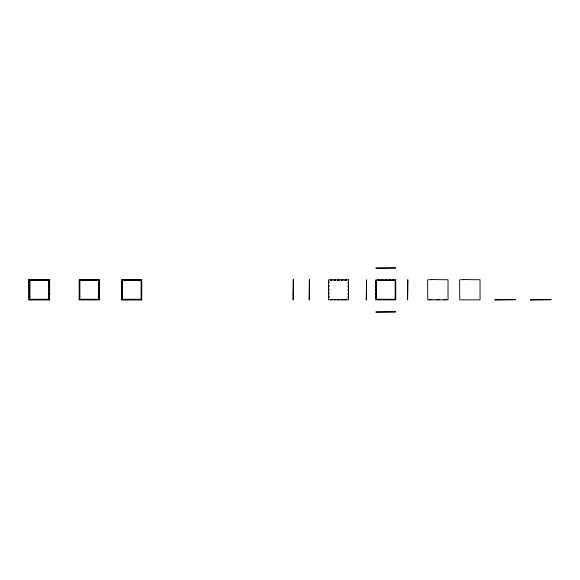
<?xml version="1.0" encoding="UTF-8"?>
<svg xmlns="http://www.w3.org/2000/svg" width="580" height="580" viewBox="0 0 580 580"><rect width="100%" height="100%" fill="white"/><g stroke="black" fill="none" stroke-linecap="round" stroke-linejoin="round"><path stroke-width="0.87" d="M29 279.575L49.633 279.575M29 279.763L49.633 279.763M79.235 280.046L99.245 280.046M121.945 280.046L141.556 280.046M79.235 280.234L99.245 280.234M121.945 280.234L141.556 280.234M79.235 281.837L79.627 281.837M79.235 283.439L79.627 283.439M79.235 285.44L79.627 285.44M79.235 287.042L79.627 287.042M79.235 289.05L79.627 289.05M79.235 290.645L79.627 290.645M79.235 292.654L79.627 292.654M79.235 294.256L79.627 294.256M79.235 296.257L79.627 296.257M79.235 297.859L79.627 297.859M29 299.469L49.633 299.469M79.235 299.461L99.245 299.461M121.945 299.461L141.556 299.461M29 299.657L49.633 299.657M79.235 299.65L99.245 299.65M121.945 299.65L141.556 299.65M99.361 299.853L79.235 299.853L79.235 279.843L99.245 279.843L99.245 299.853M366.313 299.853L366.502 279.843L366.313 300.063M141.556 279.843L141.556 299.853M141.361 279.843L141.361 299.853M139.766 299.461L139.766 299.853M138.163 299.461L138.163 299.853M136.155 299.461L136.155 299.853M134.56 299.461L134.56 299.853M132.552 299.461L132.552 299.853M130.95 299.461L130.95 299.853M128.948 299.461L128.948 299.853M127.346 299.461L127.346 299.853M125.338 299.461L125.338 299.853M123.743 299.461L123.743 299.853M122.141 279.843L122.141 299.853M121.945 279.843L121.945 299.853M99.042 280.046L99.042 299.65M98.854 280.234L98.854 299.65M79.627 280.046L79.627 299.65M79.438 280.046L79.438 299.65M49.438 299.853L49.633 279.371L49.633 299.853L29 299.853L29 279.371L29.188 299.853M49.322 299.853L49.322 279.843L29.312 279.843L29.312 299.853M33.191 299.469L33.191 299.853M30.791 299.469L30.791 299.853M395.567 267.953L375.956 268.141L395.567 267.953M293.32 279.371L293.125 299.853L293.32 279.371M309.408 279.371L309.22 299.853L309.408 279.371M431.781 279.575L427.779 279.763L427.583 280.647L427.779 299.853L448.021 299.853L448.021 279.763L431.781 279.575M463.79 279.575L459.788 279.763L459.599 280.647L459.788 299.853L480.037 299.853L480.037 279.763L463.79 279.575M141.752 279.843L121.749 279.843L121.749 299.853L141.752 299.853L141.752 279.843M348.536 279.843L328.534 279.843L328.534 299.853L348.536 299.853L348.536 279.843M395.763 279.843L375.76 279.843L375.76 299.853L395.763 299.853L395.763 279.843M407.791 279.843L407.602 299.853L407.791 279.843M32.908 280.046L31.305 280.234L32.908 280.046M36.511 280.046L34.909 280.234L36.511 280.046M40.114 280.046L38.519 280.234L40.114 280.046M43.725 280.046L42.123 280.234L43.725 280.046M47.328 280.046L45.726 280.234L47.328 280.046M332.123 280.046L330.52 280.234L332.123 280.046M335.733 280.046L334.131 280.234L335.733 280.046M339.336 280.046L337.734 280.234L339.336 280.046M342.939 280.046L341.337 280.234L342.939 280.046M346.543 280.046L344.948 280.234L346.543 280.046M379.349 280.046L377.747 280.234L379.349 280.046M382.952 280.046L381.357 280.234L382.952 280.046M386.563 280.046L384.961 280.234L386.563 280.046M390.166 280.046L388.564 280.234L390.166 280.046M393.769 280.046L392.174 280.234L393.769 280.046M48.727 280.437L29.906 280.437L29.906 299.258L48.727 299.258L48.727 280.437M98.651 280.437L79.83 280.437L79.83 299.258L98.651 299.258L98.651 280.437M141.165 280.437L122.337 280.437L122.337 299.258L141.165 299.258L141.165 280.437M395.176 280.437L376.348 280.437L376.348 299.258L395.176 299.258L395.176 280.437M29.703 281.837L29.515 283.439L29.703 281.837M49.119 281.837L48.93 283.439L49.119 281.837M328.925 281.837L328.729 283.439L328.925 281.837M348.341 281.837L348.145 283.439L348.341 281.837M376.152 281.837L375.956 283.439L376.152 281.837M395.567 281.837L395.372 283.439L395.567 281.837M29.703 285.44L29.515 287.042L29.703 285.44M49.119 285.44L48.93 287.042L49.119 285.44M328.925 285.44L328.729 287.042L328.925 285.44M348.341 285.44L348.145 287.042L348.341 285.44M376.152 285.44L375.956 287.042L376.152 285.44M395.567 285.44L395.372 287.042L395.567 285.44M29.703 289.05L29.515 290.645L29.703 289.05M49.119 289.05L48.93 290.645L49.119 289.05M328.925 289.05L328.729 290.645L328.925 289.05M348.341 289.05L348.145 290.645L348.341 289.05M376.152 289.05L375.956 290.645L376.152 289.05M395.567 289.05L395.372 290.645L395.567 289.05M29.703 292.654L29.515 294.256L29.703 292.654M49.119 292.654L48.93 294.256L49.119 292.654M328.925 292.654L328.729 294.256L328.925 292.654M348.341 292.654L348.145 294.256L348.341 292.654M376.152 292.654L375.956 294.256L376.152 292.654M395.567 292.654L395.372 294.256L395.567 292.654M29.703 296.257L29.515 297.859L29.703 296.257M49.119 296.257L48.93 297.859L49.119 296.257M328.925 296.257L328.729 297.859L328.925 296.257M348.341 296.257L348.145 297.859L348.341 296.257M376.152 296.257L375.956 297.859L376.152 296.257M395.567 296.257L395.372 297.859L395.567 296.257M332.123 299.461L330.52 299.65L332.123 299.461M335.733 299.461L334.131 299.65L335.733 299.461M339.336 299.461L337.734 299.65L339.336 299.461M342.939 299.461L341.337 299.65L342.939 299.461M346.543 299.461L344.948 299.65L346.543 299.461M379.349 299.461L377.747 299.65L379.349 299.461M382.952 299.461L381.357 299.65L382.952 299.461M386.563 299.461L384.961 299.65L386.563 299.461M390.166 299.461L388.564 299.65L390.166 299.461M393.769 299.461L392.174 299.65L393.769 299.461M431.781 299.469L429.374 299.657L431.781 299.469M439.502 299.469L436.298 299.657L439.502 299.469M446.426 299.469L444.026 299.657L446.426 299.469M515.548 299.657L494.914 299.853L515.548 299.657M551 299.657L530.366 299.853L551 299.657M395.567 311.859L375.956 312.047L395.567 311.859"/></g></svg>
